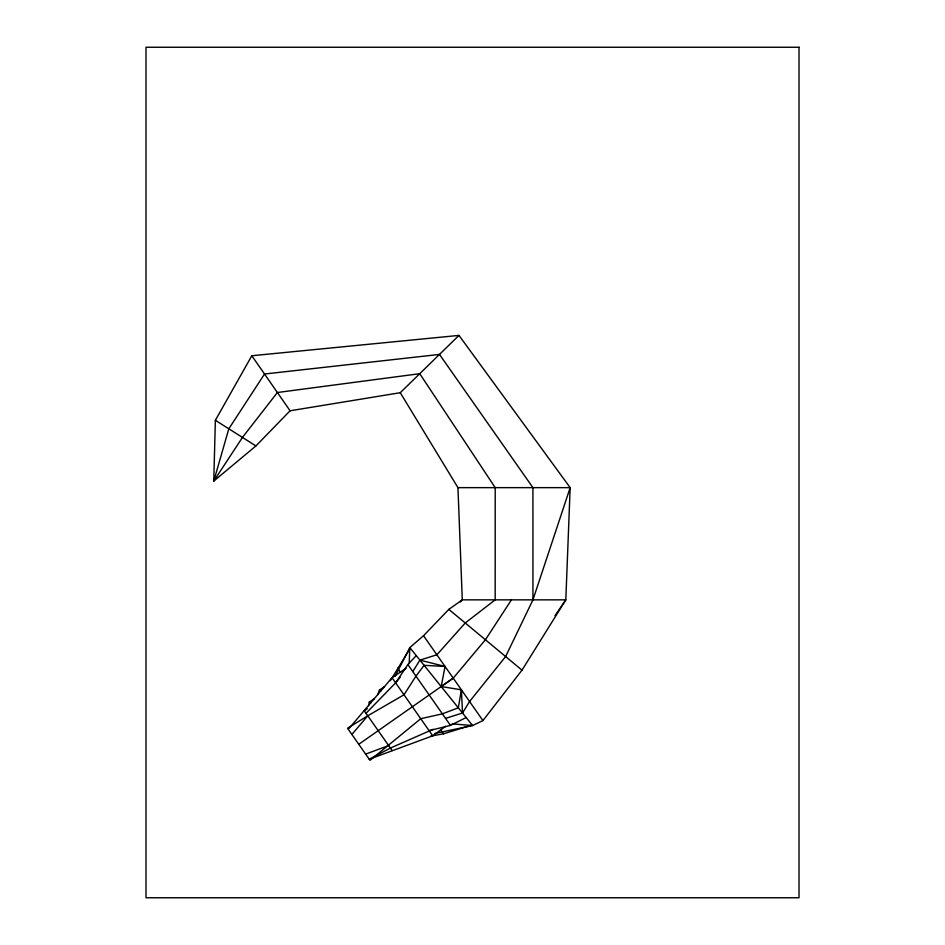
<?xml version="1.0" encoding="UTF-8"?>
<svg xmlns="http://www.w3.org/2000/svg" width="945" height="945" viewBox="0 0 945 945"><rect width="100%" height="100%" fill="white"/><g stroke="black" fill="none" stroke-linecap="round" stroke-linejoin="round"><path stroke-width="1.42" d="M458.975 335.404L251.819 355.745L215.365 420.301L213.771 481.099L255.918 445.934L290.08 410.78L400.255 392.707L458.975 335.404L570.166 487.644L565.819 599.851L522.006 670.159L482.93 720.574L472.594 725.536L435.043 733.414M409.22 663.437L409.799 647.608L423.525 635.725L448.84 609.371L462.294 599.851L565.819 599.851L554.998 615.632M395.069 676.325L409.799 647.608L419.899 660.118L445.048 666.461L441.197 686.566L461.408 689.826L458.313 707.805L472.594 725.536L452.171 723.882M368.597 705.62L369.306 702.1L374.397 698.709M409.161 650.479L409.799 647.608L410.366 647.986L390.38 680.648M445.579 718.389L462.518 713.002L469.582 701.509L505.622 656.551L532.945 599.851L570.166 487.644L457.947 487.644L400.255 392.707M377.776 694.681L379.441 690.039L384.52 686.649M412.788 671.576L419.899 660.118L436.873 654.791L465.223 622.991L495.18 599.851L495.204 487.644L419.745 373.688L277.381 392.518L242.452 437.429L213.771 481.099L228.82 428.806L264.517 374.019L439.484 354.422L532.921 487.644L532.945 599.851M511.446 599.851L485.423 639.765L453.222 678.144L441.197 686.566M366.022 713.286L395.636 682.833L407.886 664.559L416.261 655.606M395.636 682.833L400.125 677.329M406.055 668.351L392.033 677.695L349.083 728.43M351.883 734.466L367.782 715.79L403.999 694.788L415.977 676.124L424.092 665.327L445.048 666.461M460.357 602L462.294 599.851L457.947 487.644M367.782 715.79L347.536 728.252L369.991 760.323L420.749 718.708L442.39 713.841L458.313 707.805L419.899 660.118M433.153 729.268L390.38 748.074L369.223 759.237L432.715 735.801L445.709 726.256M358.757 744.294L453.222 678.144M367.321 708.738L364.262 710.77L392.14 750.578M429.124 730.662L450.481 725.406L466.157 717.527M365.644 754.11L388.631 745.57M430.802 736.096L443.536 733.816L471 725.37M379.441 690.039L381.154 690.653M215.365 420.301L255.918 445.934M448.84 609.371L522.006 670.159M369.306 702.1L370.594 703.234M423.525 635.725L482.93 720.574M407.886 664.559L450.481 725.406M397.609 668.209L400.562 672.427M440.583 729.599L443.536 733.816M392.033 677.695L432.715 735.801M251.819 355.745L290.08 410.78M461.408 689.826L462.518 713.002M799.009 47.25L145.991 47.25L145.991 897.75L799.009 897.75L799.009 47.25"/></g></svg>
